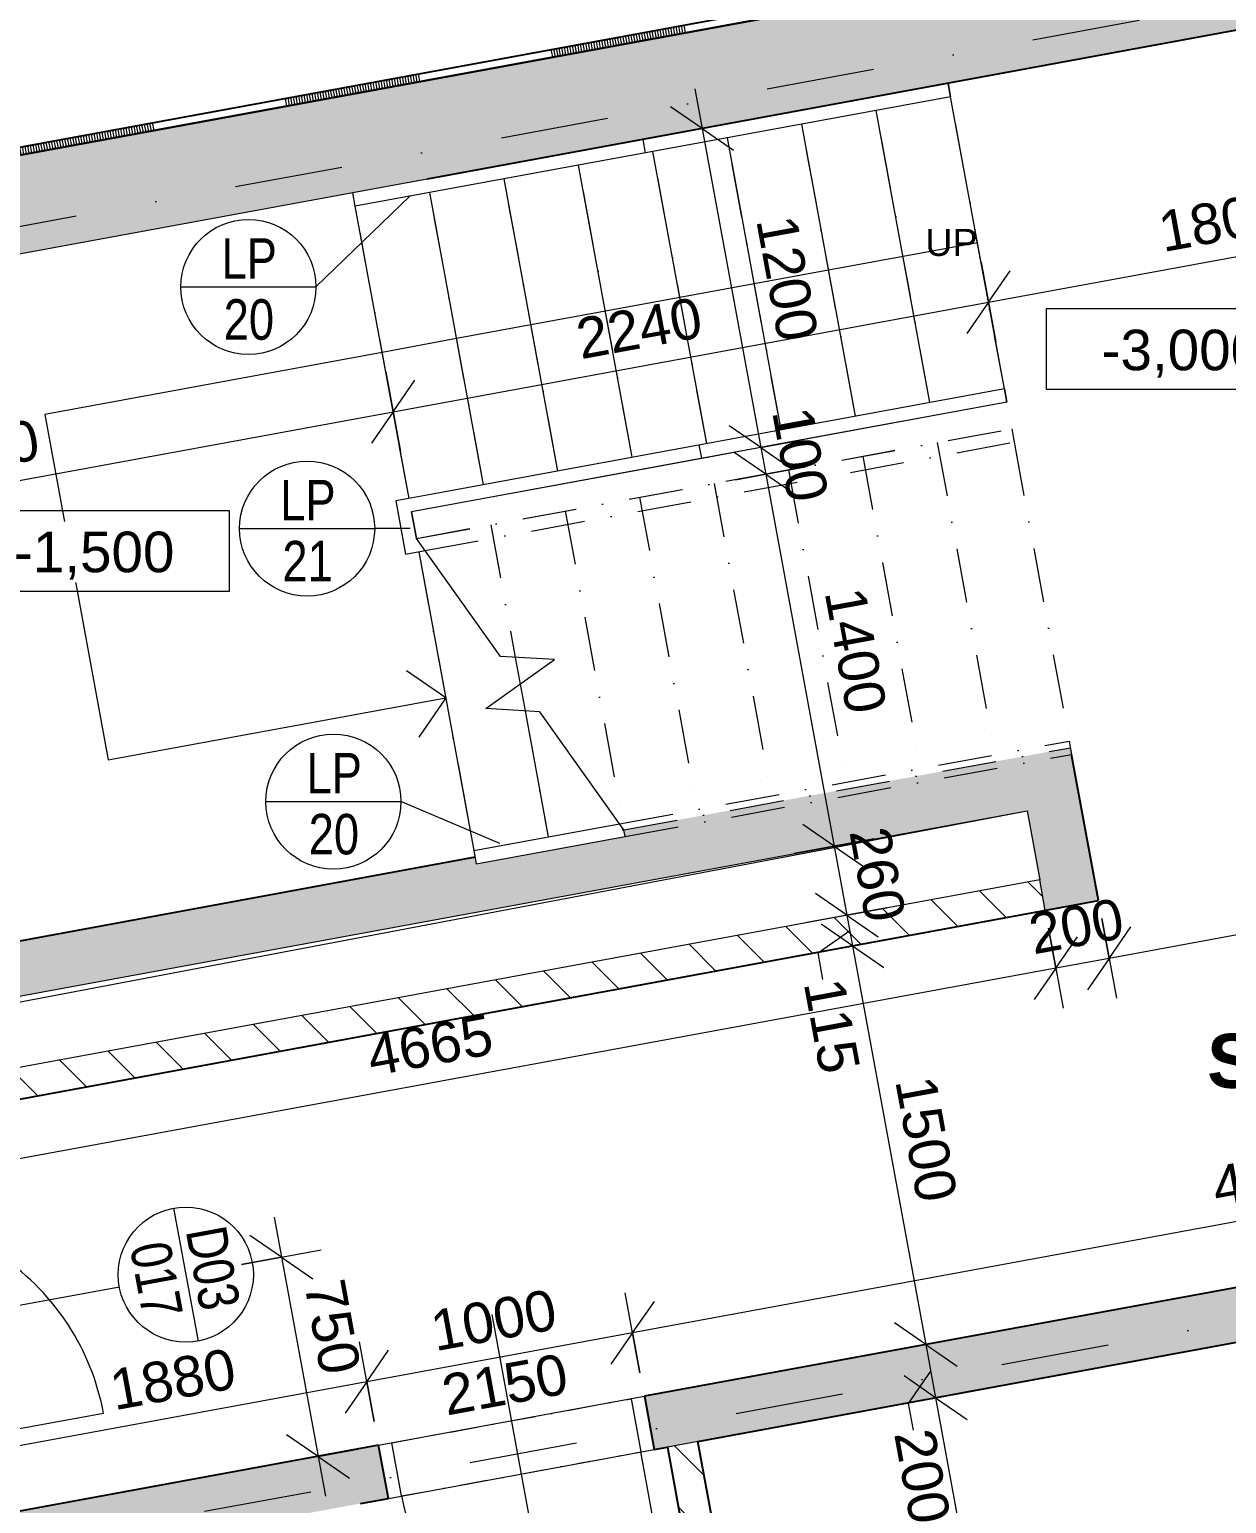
# Model space of a CAD drawing. Header units: millimetres. Extents: x -45523 to 44975, y -3459 to 74573.
# Drawn here: x 9174 to 13604, y 8802 to 14257 of the extents above; entities that cross this region are included whole.
import ezdxf

# ---------------------------------------------------------------- set-up
doc = ezdxf.new("R2010")
doc.units = ezdxf.units.MM
for name, pattern in [('HA_DashDot_10mm-S3mm', [1000, 400, -300, 0, -300]), ('HA_DashDot_2_2mm-S0_6mm', [220, 100, -60, 0, -60]), ('HA_DashDot_4mm-S1mm', [400, 200, -100, 0, -100])]:
    doc.linetypes.add(name, pattern=pattern)
for name, color, linetype, lineweight in [('A-____-____-DIMS', 9, 'Continuous', 5), ('A-____-____-DIMS-100', 9, 'Continuous', 5), ('A-AREA-____-IDEN', 9, 'Continuous', 9), ('A-DETL-GENF-OTLN', 9, 'Continuous', 9), ('A-DOOR-____-IDEN', 9, 'Continuous', 9), ('A-DOOR-____-MCUT', 9, 'HA_DashDot_2_2mm-S0_6mm', 9), ('A-DOOR-____-OTLN', 9, 'Continuous', 9), ('A-DOOR-FRAM-MCUT', 9, 'Continuous', 9), ('A-FLOR-HRAL-IDEN', 9, 'Continuous', 9), ('A-FLOR-HRAL-MBND', 9, 'HA_DashDot_4mm-S1mm', 9), ('A-FLOR-HRAL-OTLN', 9, 'Continuous', 9), ('A-GENM-____-OTLN', 9, 'Continuous', 9), ('A-WALL-____-MCUT', 9, 'Continuous', 9), ('A-WALL-____-PATT', 9, 'Continuous', 25), ('G-____-____-DIMS', 9, 'Continuous', 5), ('I-WALL-____-MCUT', 9, 'Continuous', 25), ('S-GRID-____-OTLN', 9, 'Continuous', 5), ('S-STRS-____-IDEN', 9, 'Continuous', 5), ('S-STRS-____-MBND', 9, 'HA_DashDot_4mm-S1mm', 9), ('S-STRS-____-OTLN', 9, 'Continuous', 9)]:
    doc.layers.add(name, color=color, linetype=linetype, lineweight=lineweight)
doc.styles.add('Arial', font='arial.ttf', dxfattribs={"height": 100})
doc.styles.add('Arial_2', font='arial.ttf', dxfattribs={"height": 150})
doc.styles.add('Arial_3', font='arial.ttf', dxfattribs={"width": 0.8, "height": 150})
doc.styles.add('Arial_B', font='arialbd.ttf', dxfattribs={"height": 200})
doc.dimstyles.new('Inner_Dimensions', dxfattribs={"dimscale": 304.8, "dimtxt": 153.03891, "dimasz": 0.656168, "dimexe": 0.492126, "dimexo": 0.0625, "dimgap": 0.065617, "dimtad": 1, "dimdec": 0, "dimzin": 0, "dimdsep": 46, "dimtxsty": 'Arial_2', "dimblk1": 'OBLIQUE', "dimblk2": 'OBLIQUE', "dimsah": 1, "dimcen": 0.09, "dimdle": 0.492126, "dimazin": 0, "dimtfac": 1, "dimtdec": 4, "dimtix": 1, "dimtmove": 0, "dimatfit": 3, "dimfxl": 0.492126, "dimfxlon": 1, "dimtvp": 1, "dimtolj": 1, "dimtzin": 0, "dimlwd": 9, "dimlwe": 9, "dimarcsym": 2})
doc.dimstyles.new('Inner_Dimensions_1', dxfattribs={"dimscale": 304.8, "dimtxt": 153.03891, "dimasz": 0.656168, "dimexe": 0.492126, "dimexo": 0.0625, "dimgap": 0.065617, "dimtad": 1, "dimdec": 0, "dimzin": 0, "dimdsep": 46, "dimtxsty": 'Arial_2', "dimblk1": 'OBLIQUE', "dimblk2": 'OBLIQUE', "dimsah": 1, "dimcen": 0.09, "dimdle": 0.492126, "dimazin": 0, "dimtfac": 1, "dimtdec": 4, "dimtix": 1, "dimtmove": 1, "dimatfit": 3, "dimfxl": 0.492126, "dimfxlon": 1, "dimtvp": 1, "dimtolj": 1, "dimtzin": 0, "dimlwd": 9, "dimlwe": 9, "dimarcsym": 2})
doc.dimstyles.new('Inner_Dimensions_2', dxfattribs={"dimscale": 304.8, "dimtxt": 153.03891, "dimasz": 0.656168, "dimexe": 0.492126, "dimexo": 0.0625, "dimgap": 0.065617, "dimtad": 1, "dimdec": 0, "dimzin": 0, "dimdsep": 46, "dimtxsty": 'Arial_2', "dimblk1": 'OBLIQUE', "dimblk2": 'OBLIQUE', "dimsah": 1, "dimcen": 0.09, "dimdle": 0.492126, "dimazin": 0, "dimtfac": 1, "dimtdec": 4, "dimtix": 1, "dimtmove": 2, "dimatfit": 3, "dimfxl": 0.492126, "dimfxlon": 1, "dimtvp": 1, "dimtolj": 1, "dimtzin": 0, "dimlwd": 9, "dimlwe": 9, "dimarcsym": 2})
doc.dimstyles.new('Inner_Dimensions_3', dxfattribs={"dimscale": 304.8, "dimtxt": 153.03891, "dimasz": 0.656168, "dimexe": 0.492126, "dimexo": 0.0625, "dimgap": 0.065617, "dimtad": 1, "dimdec": 0, "dimzin": 0, "dimdsep": 46, "dimtxsty": 'Arial_2', "dimblk1": 'OBLIQUE', "dimblk2": 'OBLIQUE', "dimsah": 1, "dimcen": 0.09, "dimdle": 0.492126, "dimazin": 0, "dimtfac": 1, "dimtdec": 4, "dimtix": 1, "dimtmove": 0, "dimatfit": 3, "dimfxl": 0.492126, "dimfxlon": 1, "dimtvp": 1, "dimtolj": 1, "dimtzin": 0, "dimlwd": 9, "dimlwe": 9, "dimarcsym": 2})
pattern_1 = [(135, (0, 0), (-106.066, -106.066), [])]

# ---------------------------------------------------------------- blocks, each defined once
blk = doc.blocks.new('HA_DR_Single_Swing_Solid - In_900x2100_SKLEP D03-2323124-1PP_GARAZ')
at = {"layer": 'A-DOOR-____-MCUT'}
for p, q in [((-450, 57.5), (450, 57.5)), ((-450, -57.5), (450, -57.5))]:
    blk.add_line(p, q, dxfattribs=at)
at = {"layer": 'A-DOOR-____-OTLN', "lineweight": 5}
blk.add_line((450, 957.5), (450, 57.5), dxfattribs=at)
at = {"layer": 'A-DOOR-____-OTLN'}
for p, q in [((-500, 57.5), (500, 57.5)), ((-500, -57.5), (500, -57.5))]:
    blk.add_line(p, q, dxfattribs=at)
at = {"layer": 'A-DOOR-____-OTLN', "lineweight": 5}
blk.add_arc((450, 57.5), 900, 90, 180, dxfattribs=at)
at = {"layer": 'A-DOOR-FRAM-MCUT'}
for p, q in [((-450, 57.5), (-450, -57.5)), ((450, -57.5), (450, 57.5))]:
    blk.add_line(p, q, dxfattribs=at)
blk = doc.blocks.new('HA_DR_Single_Swing_Solid - In_900x2100_SKLEP-V10-1PP_GARAZ')
at = {"layer": 'A-DOOR-____-MCUT'}
for p, q in [((-450, 100), (450, 100)), ((-450, -100), (450, -100))]:
    blk.add_line(p, q, dxfattribs=at)
at = {"layer": 'A-DOOR-____-OTLN'}
for p, q in [((-500, 100), (500, 100)), ((-500, -100), (500, -100))]:
    blk.add_line(p, q, dxfattribs=at)
at = {"layer": 'A-DOOR-____-OTLN', "lineweight": 5}
blk.add_line((450, -1000), (450, -100), dxfattribs=at)
blk.add_arc((450, -100), 900, 180, 270, dxfattribs=at)
at = {"layer": 'A-DOOR-FRAM-MCUT'}
for p, q in [((-450, -100), (-450, 100)), ((450, 100), (450, -100))]:
    blk.add_line(p, q, dxfattribs=at)
blk = doc.blocks.new('Top Rail Type - Top Rail_Internal_-1405265-1PP_GARAZ')
at = {"layer": 'A-FLOR-HRAL-OTLN'}
for p, q in [((12573.5, 14057.3), (12582.5, 14008.2)), ((11453.5, 13800.4), (11444.4, 13849.6))]:
    blk.add_line(p, q, dxfattribs=at)
blk = doc.blocks.new('Top Rail Type - Top Rail_Internal_-V15-1PP_GARAZ')
at = {"layer": 'A-FLOR-HRAL-OTLN'}
for p, q in [((12573.5, 14057.3), (10370.5, 13651.9)), ((12582.5, 14008.2), (12573.5, 14057.3)), ((12582.5, 14008.2), (10379.5, 13602.8)), ((10379.5, 13602.8), (10370.5, 13651.9))]:
    blk.add_line(p, q, dxfattribs=at)
blk = doc.blocks.new('Top Rail Type - Top Rail_Internal_-1405281-1PP_GARAZ')
at = {"layer": 'A-FLOR-HRAL-OTLN'}
for p, q in [((12781.5, 12927.1), (12790.5, 12877.9)), ((11661.5, 12670.2), (11652.4, 12719.4))]:
    blk.add_line(p, q, dxfattribs=at)
blk = doc.blocks.new('Top Rail Type - Top Rail_Internal_-V16-1PP_GARAZ')
at = {"layer": 'A-FLOR-HRAL-MBND'}
for p, q in [((10606.1, 12373.5), (12808.8, 12778.8)), ((12808.8, 12778.8), (12817.8, 12729.6)), ((10638.1, 12328.5), (12817.8, 12729.6))]:
    blk.add_line(p, q, dxfattribs=at)
at = {"layer": 'A-FLOR-HRAL-OTLN'}
for p, q in [((12781.5, 12927.1), (10651.8, 12535.2)), ((12790.5, 12877.9), (10660.9, 12486)), ((12790.5, 12877.9), (12781.5, 12927.1)), ((10651.8, 12535.2), (10528.9, 12512.6)), ((10528.9, 12512.6), (10565.2, 12315.1)), ((10660.9, 12486), (10587.1, 12472.5)), ((10587.1, 12472.5), (10605.4, 12373.3)), ((10565.2, 12315.1), (10638.1, 12328.5)), ((10605.4, 12373.3), (10606.1, 12373.5))]:
    blk.add_line(p, q, dxfattribs=at)
blk = doc.blocks.new('HA_GM_Shaft_Rectangle - Default-2321930-1PP_GARAZ')
at = {"layer": 'A-DETL-GENF-OTLN'}
for p, q in [((26, -26), (4580, 0)), ((0, -260), (26, -26))]:
    blk.add_line(p, q, dxfattribs=at)
at = {"layer": 'A-GENM-____-OTLN'}
for p, q in [((0, -260), (0, 0)), ((0, 0), (4580, 0)), ((4580, 0), (4580, -260)), ((4580, -260), (0, -260))]:
    blk.add_line(p, q, dxfattribs=at)
blk = doc.blocks.new('Top Rail Type - Top Rail_Internal_-2230223-1PP_GARAZ')
at = {"layer": 'A-FLOR-HRAL-MBND'}
for p, q in [((11357.4, 11317.4), (13021.3, 11623.6)), ((13021.3, 11623.6), (13030.4, 11574.4)), ((11377.9, 11270.3), (13030.4, 11574.4))]:
    blk.add_line(p, q, dxfattribs=at)
at = {"layer": 'A-FLOR-HRAL-OTLN'}
for p, q in [((10818.3, 11218.2), (11357.4, 11317.4)), ((11373.4, 11294.9), (11357.4, 11317.4)), ((11377.9, 11270.3), (11373.4, 11294.9)), ((10827.4, 11169), (11377.9, 11270.3)), ((10818.3, 11218.2), (10827.4, 11169))]:
    blk.add_line(p, q, dxfattribs=at)
blk = doc.blocks.new('HA_TAG_Door_TypeMark_wDimensions - Scale100_Left with Bouble-921058-1PP_GARAZ')
at = {"layer": 'A-DOOR-____-IDEN'}
for p, q in [((-2.5, 13.5), (2.5, 13.5)), ((0, -5), (0, 11))]:
    blk.add_line(p, q, dxfattribs=at)
blk.add_circle((0, 13.5), 2.5, dxfattribs=at)
blk = doc.blocks.new('HA_TAG_Door_TypeMark_wDimensions - Scale100_Right with Bouble-921054-1PP_GARAZ')
at = {"layer": 'A-DOOR-____-IDEN'}
for p, q in [((0, 5), (0, -11)), ((-2.5, -13.5), (2.5, -13.5))]:
    blk.add_line(p, q, dxfattribs=at)
blk.add_circle((0, -13.5), 2.5, dxfattribs=at)
blk = doc.blocks.new('DIMBLOCK316-1PP_GARAZ')
at = {"layer": 'A-____-____-DIMS-100', "lineweight": 9}
for p, q in [((10492.3, 12990.1), (10546.6, 12695.1)), ((10519.4, 12842.6), (10492.3, 12990.1)), ((10519.4, 12842.6), (10599.7, 12959)), ((8021.4, 12382.9), (10519.4, 12842.6)), ((10519.4, 12842.6), (10439.2, 12726.1)), ((7994.2, 12530.4), (8048.5, 12235.4)), ((8021.4, 12382.9), (7994.2, 12530.4)), ((8021.4, 12382.9), (8101.6, 12499.3)), ((8021.4, 12382.9), (7941.1, 12266.4))]:
    blk.add_line(p, q, dxfattribs=at)
at = {"layer": 'A-____-____-DIMS-100', "color": 0, "lineweight": 9, "insert": (8734.3, 12732.4), "char_height": 150, "width": 553.765, "attachment_point": 1, "rotation": 10.4271, "line_spacing_factor": 0.941778, "style": 'Arial_2'}
blk.add_mtext('2540', dxfattribs=at)
blk = doc.blocks.new('_Oblique')
at = {"color": 0, "linetype": 'ByBlock', "lineweight": -2}
blk.add_line((-0.5, -0.5), (0.5, 0.5), dxfattribs=at)
blk = doc.blocks.new('DIMBLOCK317-1PP_GARAZ')
at = {"layer": 'A-____-____-DIMS-100', "lineweight": 9}
for p, q in [((12695.3, 13395.5), (12749.6, 13100.5)), ((12722.4, 13248), (12695.3, 13395.5)), ((12722.4, 13248), (12802.7, 13364.4)), ((10519.4, 12842.6), (12722.4, 13248)), ((12722.4, 13248), (12642.2, 13131.6)), ((10492.3, 12990.1), (10546.6, 12695.1)), ((10519.4, 12842.6), (10492.3, 12990.1)), ((10519.4, 12842.6), (10599.7, 12959)), ((10519.4, 12842.6), (10439.2, 12726.1))]:
    blk.add_line(p, q, dxfattribs=at)
at = {"layer": 'A-____-____-DIMS-100', "color": 0, "lineweight": 9, "insert": (11187, 13183.8), "char_height": 150, "width": 553.765, "attachment_point": 1, "rotation": 10.4271, "line_spacing_factor": 0.941778, "style": 'Arial_2'}
blk.add_mtext('2240', dxfattribs=at)
blk = doc.blocks.new('DIMBLOCK318-1PP_GARAZ')
at = {"layer": 'A-____-____-DIMS-100', "lineweight": 9}
for p, q in [((14465.5, 13721.3), (14519.8, 13426.2)), ((14492.7, 13573.8), (14465.5, 13721.3)), ((14492.7, 13573.8), (14572.9, 13690.2)), ((12722.4, 13248), (14492.7, 13573.8)), ((14492.7, 13573.8), (14412.4, 13457.3)), ((12695.3, 13395.5), (12749.6, 13100.5)), ((12722.4, 13248), (12695.3, 13395.5)), ((12722.4, 13248), (12802.7, 13364.4)), ((12722.4, 13248), (12642.2, 13131.6))]:
    blk.add_line(p, q, dxfattribs=at)
at = {"layer": 'A-____-____-DIMS-100', "color": 0, "lineweight": 9, "insert": (13341.8, 13580.3), "char_height": 150, "width": 553.765, "attachment_point": 1, "rotation": 10.4271, "line_spacing_factor": 0.941778, "style": 'Arial_2'}
blk.add_mtext('1800', dxfattribs=at)
blk = doc.blocks.new('DIMBLOCK322-1PP_GARAZ')
at = {"layer": 'A-____-____-DIMS-100', "lineweight": 9}
for p, q in [((11635.8, 14037.7), (11880.1, 12710.4)), ((11662.9, 13890.2), (11546.5, 13970.4)), ((11810.5, 13917.3), (11515.4, 13863)), ((11662.9, 13890.2), (11810.5, 13917.3)), ((11662.9, 13890.2), (11779.4, 13809.9)), ((11880.1, 12710.4), (11763.6, 12790.7)), ((12027.6, 12737.5), (11732.5, 12683.3)), ((11880.1, 12710.4), (12027.6, 12737.5)), ((11880.1, 12710.4), (11996.5, 12630.2))]:
    blk.add_line(p, q, dxfattribs=at)
at = {"layer": 'A-____-____-DIMS-100', "color": 0, "lineweight": 9, "insert": (12010.1, 13578.8), "char_height": 150, "width": 553.765, "attachment_point": 1, "rotation": 280.4271, "line_spacing_factor": 0.941778, "style": 'Arial_2'}
blk.add_mtext('1200', dxfattribs=at)
blk = doc.blocks.new('DIMBLOCK323-1PP_GARAZ')
at = {"layer": 'A-____-____-DIMS-100', "lineweight": 9}
for p, q in [((11880.1, 12710.4), (11763.6, 12790.7)), ((12027.6, 12737.5), (11732.5, 12683.3)), ((11880.1, 12710.4), (12027.6, 12737.5)), ((11880.1, 12710.4), (11898.2, 12611.7)), ((11880.1, 12710.4), (11996.5, 12630.2)), ((11898.2, 12611.7), (11781.8, 12691.9)), ((12045.7, 12638.8), (11750.7, 12584.5)), ((11898.2, 12611.7), (12045.7, 12638.8)), ((11898.2, 12611.7), (12014.7, 12531.4))]:
    blk.add_line(p, q, dxfattribs=at)
at = {"layer": 'A-____-____-DIMS-100', "color": 0, "lineweight": 9, "insert": (12069, 12870.1), "char_height": 150, "width": 415.324, "attachment_point": 1, "rotation": 280.4271, "line_spacing_factor": 0.941778, "style": 'Arial_2'}
blk.add_mtext('100', dxfattribs=at)
blk = doc.blocks.new('DIMBLOCK324-1PP_GARAZ')
at = {"layer": 'A-____-____-DIMS-100', "lineweight": 9}
for p, q in [((11898.2, 12611.7), (11781.8, 12691.9)), ((12045.7, 12638.8), (11750.7, 12584.5)), ((11898.2, 12611.7), (12045.7, 12638.8)), ((11898.2, 12611.7), (12151.6, 11234.8)), ((11898.2, 12611.7), (12014.7, 12531.4)), ((12151.6, 11234.8), (12035.2, 11315)), ((12299.1, 11261.9), (12004.1, 11207.6)), ((12151.6, 11234.8), (12299.1, 11261.9)), ((12151.6, 11234.8), (12268, 11154.5))]:
    blk.add_line(p, q, dxfattribs=at)
at = {"layer": 'A-____-____-DIMS-100', "color": 0, "lineweight": 9, "insert": (12263.5, 12201.7), "char_height": 150, "width": 553.765, "attachment_point": 1, "rotation": 280.4271, "line_spacing_factor": 0.941778, "style": 'Arial_2'}
blk.add_mtext('1400', dxfattribs=at)
blk = doc.blocks.new('DIMBLOCK325-1PP_GARAZ')
at = {"layer": 'A-____-____-DIMS-100', "lineweight": 9}
for p, q in [((12151.6, 11234.8), (12035.2, 11315)), ((12299.1, 11261.9), (12004.1, 11207.6)), ((12151.6, 11234.8), (12299.1, 11261.9)), ((12151.6, 11234.8), (12198.7, 10979.1)), ((12151.6, 11234.8), (12268, 11154.5)), ((12198.7, 10979.1), (12082.2, 11059.3)), ((12346.2, 11006.2), (12051.1, 10951.9)), ((12198.7, 10979.1), (12346.2, 11006.2)), ((12198.7, 10979.1), (12315.1, 10898.8))]:
    blk.add_line(p, q, dxfattribs=at)
at = {"layer": 'A-____-____-DIMS-100', "color": 0, "lineweight": 9, "insert": (12355, 11316), "char_height": 150, "width": 415.324, "attachment_point": 1, "rotation": 280.4271, "line_spacing_factor": 0.941778, "style": 'Arial_2'}
blk.add_mtext('260', dxfattribs=at)
blk = doc.blocks.new('DIMBLOCK326-1PP_GARAZ')
at = {"layer": 'A-____-____-DIMS-100', "lineweight": 9}
for p, q in [((12198.7, 10979.1), (12082.2, 11059.3)), ((12346.2, 11006.2), (12051.1, 10951.9)), ((12198.7, 10979.1), (12346.2, 11006.2)), ((12198.7, 10979.1), (12219.5, 10866)), ((12198.7, 10979.1), (12315.1, 10898.8)), ((12092.2, 10839.7), (12209.1, 10922.5)), ((12219.5, 10866), (12103, 10946.2)), ((12367, 10893.1), (12071.9, 10838.8)), ((12219.5, 10866), (12367, 10893.1)), ((12219.5, 10866), (12335.9, 10785.7)), ((12110.3, 10741.4), (12092.2, 10839.7))]:
    blk.add_line(p, q, dxfattribs=at)
at = {"layer": 'A-____-____-DIMS-100', "color": 0, "lineweight": 9, "insert": (12186.1, 10755.3), "char_height": 150, "width": 415.324, "attachment_point": 1, "rotation": 280.4271, "line_spacing_factor": 0.941778, "style": 'Arial_2'}
blk.add_mtext('115', dxfattribs=at)
blk = doc.blocks.new('DIMBLOCK327-1PP_GARAZ')
at = {"layer": 'A-____-____-DIMS-100', "lineweight": 9}
for p, q in [((12219.5, 10866), (12103, 10946.2)), ((12367, 10893.1), (12071.9, 10838.8)), ((12219.5, 10866), (12367, 10893.1)), ((12219.5, 10866), (12490.9, 9390.7)), ((12219.5, 10866), (12335.9, 10785.7)), ((12490.9, 9390.7), (12374.5, 9471)), ((12638.5, 9417.9), (12343.4, 9363.6)), ((12490.9, 9390.7), (12638.5, 9417.9)), ((12490.9, 9390.7), (12607.4, 9310.5))]:
    blk.add_line(p, q, dxfattribs=at)
at = {"layer": 'A-____-____-DIMS-100', "color": 0, "lineweight": 9, "insert": (12524.6, 10394.1), "char_height": 150, "width": 553.765, "attachment_point": 1, "rotation": 280.4271, "line_spacing_factor": 0.941778, "style": 'Arial_2'}
blk.add_mtext('1500', dxfattribs=at)
blk = doc.blocks.new('DIMBLOCK328-1PP_GARAZ')
at = {"layer": 'A-____-____-DIMS-100', "lineweight": 9}
for p, q in [((12490.9, 9390.7), (12374.5, 9471)), ((12638.5, 9417.9), (12343.4, 9363.6)), ((12490.9, 9390.7), (12638.5, 9417.9)), ((12490.9, 9390.7), (12527.1, 9194)), ((12490.9, 9390.7), (12607.4, 9310.5)), ((12527.1, 9194), (12410.7, 9274.3)), ((12426.8, 9172.7), (12509, 9292.4)), ((12674.7, 9221.2), (12379.6, 9166.9)), ((12527.1, 9194), (12674.7, 9221.2)), ((12444.9, 9074.4), (12426.8, 9172.7)), ((12527.1, 9194), (12643.6, 9113.8))]:
    blk.add_line(p, q, dxfattribs=at)
at = {"layer": 'A-____-____-DIMS-100', "color": 0, "lineweight": 9, "insert": (12520.6, 9088.3), "char_height": 150, "width": 415.324, "attachment_point": 1, "rotation": 280.4271, "line_spacing_factor": 0.941778, "style": 'Arial_2'}
blk.add_mtext('200', dxfattribs=at)
blk = doc.blocks.new('DIMBLOCK329-1PP_GARAZ')
at = {"layer": 'A-____-____-DIMS-100', "lineweight": 9}
for p, q in [((12527.1, 9194), (12410.7, 9274.3)), ((12674.7, 9221.2), (12379.6, 9166.9)), ((12527.1, 9194), (12674.7, 9221.2)), ((12527.1, 9194), (12957.9, 6853.3)), ((12527.1, 9194), (12643.6, 9113.8)), ((12957.9, 6853.3), (12841.4, 6933.6)), ((13105.4, 6880.5), (12810.4, 6826.2)), ((12957.9, 6853.3), (13105.4, 6880.5)), ((12957.9, 6853.3), (13074.3, 6773.1))]:
    blk.add_line(p, q, dxfattribs=at)
at = {"layer": 'A-____-____-DIMS-100', "color": 0, "lineweight": 9, "insert": (12911.9, 8289.5), "char_height": 150, "width": 553.765, "attachment_point": 1, "rotation": 280.4271, "line_spacing_factor": 0.941778, "style": 'Arial_2'}
blk.add_mtext('2380', dxfattribs=at)
blk = doc.blocks.new('DIMBLOCK389-1PP_GARAZ')
at = {"layer": 'A-____-____-DIMS-100', "lineweight": 9}
for p, q in [((16232.5, 10169.7), (16178.2, 10464.8)), ((16205.4, 10317.2), (16285.6, 10433.7)), ((16205.4, 10317.2), (11405.9, 9434)), ((16205.4, 10317.2), (16125.1, 10200.8)), ((16205.4, 10317.2), (16232.5, 10169.7)), ((11433.1, 9286.5), (11378.8, 9581.5)), ((11405.9, 9434), (11486.2, 9550.5)), ((11405.9, 9434), (11325.7, 9317.6)), ((11405.9, 9434), (11433.1, 9286.5))]:
    blk.add_line(p, q, dxfattribs=at)
at = {"layer": 'A-____-____-DIMS-100', "color": 0, "lineweight": 9, "insert": (13539.9, 10045.1), "char_height": 150, "width": 553.765, "attachment_point": 1, "rotation": 10.4271, "line_spacing_factor": 0.941778, "style": 'Arial_2'}
blk.add_mtext('4880', dxfattribs=at)
blk = doc.blocks.new('DIMBLOCK390-1PP_GARAZ')
at = {"layer": 'A-____-____-DIMS-100', "lineweight": 9}
for p, q in [((11433.1, 9286.5), (11378.8, 9581.5)), ((11405.9, 9434), (11486.2, 9550.5)), ((10449.6, 9105.5), (10395.3, 9400.6)), ((11405.9, 9434), (10422.5, 9253)), ((11405.9, 9434), (11325.7, 9317.6)), ((11405.9, 9434), (11433.1, 9286.5)), ((10422.5, 9253), (10502.7, 9369.5)), ((10422.5, 9253), (10342.2, 9136.6)), ((10422.5, 9253), (10449.6, 9105.5))]:
    blk.add_line(p, q, dxfattribs=at)
at = {"layer": 'A-____-____-DIMS-100', "color": 0, "lineweight": 9, "insert": (10648.4, 9513), "char_height": 150, "width": 553.765, "attachment_point": 1, "rotation": 10.4271, "line_spacing_factor": 0.941778, "style": 'Arial_2'}
blk.add_mtext('1000', dxfattribs=at)
blk = doc.blocks.new('DIMBLOCK391-1PP_GARAZ')
at = {"layer": 'A-____-____-DIMS-100', "lineweight": 9}
for p, q in [((10449.6, 9105.5), (10395.3, 9400.6)), ((10422.5, 9253), (10502.7, 9369.5)), ((10422.5, 9253), (8426, 8885.6)), ((10422.5, 9253), (10342.2, 9136.6)), ((10422.5, 9253), (10449.6, 9105.5)), ((8600.7, 8765.3), (8546.4, 9060.3)), ((8573.5, 8912.8), (8653.8, 9029.2)), ((8573.5, 8912.8), (8493.3, 8796.3)), ((8573.5, 8912.8), (8600.7, 8765.3))]:
    blk.add_line(p, q, dxfattribs=at)
at = {"layer": 'A-____-____-DIMS-100', "color": 0, "lineweight": 9, "insert": (9461, 9294.5), "char_height": 150, "width": 553.765, "attachment_point": 1, "rotation": 10.4271, "line_spacing_factor": 0.941778, "style": 'Arial_2'}
blk.add_mtext('1880', dxfattribs=at)
blk = doc.blocks.new('Spot Elevations - Generic-448778-1PP_GARAZ')
at = {"layer": 'G-____-____-DIMS', "lineweight": 9}
for p, q in [((-5, 0), (-5, 3)), ((-5, 3), (5, 3)), ((5, 3), (5, 0)), ((5, 0), (-5, 0))]:
    blk.add_line(p, q, dxfattribs=at)
blk = doc.blocks.new('DIMBLOCK460-1PP_GARAZ')
at = {"layer": 'A-____-____-DIMS-100', "lineweight": 9}
for p, q in [((14912.4, 11292.9), (14966.7, 10997.9)), ((14939.6, 11145.4), (14912.4, 11292.9)), ((14939.6, 11145.4), (15019.8, 11261.8)), ((14939.6, 11145.4), (13169.3, 10819.6)), ((14939.6, 11145.4), (14859.3, 11029)), ((13142.1, 10967.1), (13196.4, 10672.1)), ((13169.3, 10819.6), (13142.1, 10967.1)), ((13169.3, 10819.6), (13249.5, 10936.1)), ((13169.3, 10819.6), (13089, 10703.2))]:
    blk.add_line(p, q, dxfattribs=at)
at = {"layer": 'A-____-____-DIMS-100', "color": 0, "lineweight": 9, "insert": (13788.6, 11151.9), "char_height": 150, "width": 553.765, "attachment_point": 1, "rotation": 10.4271, "line_spacing_factor": 0.941778, "style": 'Arial_2'}
blk.add_mtext('1800', dxfattribs=at)
blk = doc.blocks.new('DIMBLOCK461-1PP_GARAZ')
at = {"layer": 'A-____-____-DIMS-100', "lineweight": 9}
for p, q in [((13142.1, 10967.1), (13196.4, 10672.1)), ((13169.3, 10819.6), (13142.1, 10967.1)), ((12945.5, 10931), (12999.7, 10635.9)), ((12972.6, 10783.4), (12945.5, 10931)), ((13169.3, 10819.6), (13249.5, 10936.1)), ((12972.6, 10783.4), (13052.8, 10899.9)), ((13169.3, 10819.6), (12972.6, 10783.4)), ((13169.3, 10819.6), (13089, 10703.2)), ((12972.6, 10783.4), (12892.3, 10667))]:
    blk.add_line(p, q, dxfattribs=at)
at = {"layer": 'A-____-____-DIMS-100', "color": 0, "lineweight": 9, "insert": (12861.9, 10981.4), "char_height": 150, "width": 415.324, "attachment_point": 1, "rotation": 10.4271, "line_spacing_factor": 0.941778, "style": 'Arial_2'}
blk.add_mtext('200', dxfattribs=at)
blk = doc.blocks.new('DIMBLOCK462-1PP_GARAZ')
at = {"layer": 'A-____-____-DIMS-100', "lineweight": 9}
for p, q in [((12945.5, 10931), (12999.7, 10635.9)), ((12972.6, 10783.4), (12945.5, 10931)), ((12972.6, 10783.4), (13052.8, 10899.9)), ((12972.6, 10783.4), (8237.1, 9912)), ((12972.6, 10783.4), (12892.3, 10667)), ((8411.8, 9791.6), (8357.5, 10086.7)), ((8384.6, 9939.1), (8464.9, 10055.6)), ((8384.6, 9939.1), (8304.4, 9822.7)), ((8384.6, 9939.1), (8411.8, 9791.6))]:
    blk.add_line(p, q, dxfattribs=at)
at = {"layer": 'A-____-____-DIMS-100', "color": 0, "lineweight": 9, "insert": (10412.8, 10530.7), "char_height": 150, "width": 553.765, "attachment_point": 1, "rotation": 10.4271, "line_spacing_factor": 0.941778, "style": 'Arial_2'}
blk.add_mtext('4665', dxfattribs=at)
blk = doc.blocks.new('HA_TAG_GM_Railings - Generic-2229991-1PP_GARAZ')
at = {"layer": 'A-FLOR-HRAL-IDEN'}
blk.add_line((-2.5, 0), (2.5, 0), dxfattribs=at)
blk.add_circle((0, 0), 2.5, dxfattribs=at)
blk = doc.blocks.new('DIMBLOCK563-1PP_GARAZ')
at = {"layer": 'A-____-____-DIMS-100', "lineweight": 9}
for p, q in [((10078.8, 9862), (10268.9, 8829.3)), ((10106, 9714.4), (9989.5, 9794.7)), ((9958.5, 9687.3), (10253.5, 9741.6)), ((10106, 9714.4), (9958.5, 9687.3)), ((10106, 9714.4), (10222.4, 9634.2)), ((10241.7, 8976.8), (10125.3, 9057.1)), ((10389.2, 9004), (10094.2, 8949.7)), ((10241.7, 8976.8), (10389.2, 9004)), ((10241.7, 8976.8), (10358.2, 8896.6))]:
    blk.add_line(p, q, dxfattribs=at)
at = {"layer": 'A-____-____-DIMS-100', "color": 0, "lineweight": 9, "insert": (10337.7, 9641.9), "char_height": 150, "width": 415.324, "attachment_point": 1, "rotation": 280.4271, "line_spacing_factor": 0.941778, "style": 'Arial_2'}
blk.add_mtext('750', dxfattribs=at)

msp = doc.modelspace()

# ---------------------------------------------------------------- hatches: boundary and pattern name
at = {"layer": 'A-WALL-____-PATT', "lineweight": 5}
h = msp.add_hatch(dxfattribs=at)
h.set_pattern_fill('FP_6', color=256, angle=100.4271, style=0, pattern_type=2)
h.set_pattern_definition([(100.427, (12087.3, 14364.8), (-983.49, -180.98), []), (100.427, (12097.1, 14366.6), (-983.49, -180.98), []), (100.427, (12107, 14368.5), (-983.49, -180.98), []), (100.427, (12116.8, 14370.3), (-983.49, -180.98), []), (100.427, (12126.6, 14372.1), (-983.49, -180.98), []), (100.427, (12136.5, 14373.9), (-983.49, -180.98), []), (100.427, (12146.3, 14375.7), (-983.49, -180.98), []), (100.427, (12156.1, 14377.5), (-983.49, -180.98), []), (100.427, (12166, 14379.3), (-983.49, -180.98), []), (100.427, (12175.8, 14381.1), (-983.49, -180.98), []), (100.427, (12185.7, 14382.9), (-983.49, -180.98), []), (100.427, (12195.5, 14384.7), (-983.49, -180.98), []), (100.427, (12205.3, 14386.5), (-983.49, -180.98), []), (100.427, (12215.2, 14388.4), (-983.49, -180.98), []), (100.427, (12225, 14390.2), (-983.49, -180.98), []), (100.427, (12234.8, 14392), (-983.49, -180.98), []), (100.427, (12244.7, 14393.8), (-983.49, -180.98), []), (100.427, (12254.5, 14395.6), (-983.49, -180.98), []), (100.427, (12264.3, 14397.4), (-983.49, -180.98), []), (100.427, (12274.2, 14399.2), (-983.49, -180.98), []), (100.427, (12284, 14401), (-983.49, -180.98), []), (100.427, (12293.8, 14402.8), (-983.49, -180.98), []), (100.427, (12303.7, 14404.6), (-983.49, -180.98), []), (100.427, (12313.5, 14406.5), (-983.49, -180.98), []), (100.427, (12323.3, 14408.3), (-983.49, -180.98), []), (100.427, (12333.2, 14410.1), (-983.49, -180.98), []), (100.427, (12343, 14411.9), (-983.49, -180.98), []), (100.427, (12352.8, 14413.7), (-983.49, -180.98), []), (100.427, (12362.7, 14415.5), (-983.49, -180.98), []), (100.427, (12372.5, 14417.3), (-983.49, -180.98), []), (100.427, (12382.3, 14419.1), (-983.49, -180.98), []), (100.427, (12392.2, 14420.9), (-983.49, -180.98), []), (100.427, (12402, 14422.7), (-983.49, -180.98), []), (100.427, (12411.9, 14424.6), (-983.49, -180.98), []), (100.427, (12421.7, 14426.4), (-983.49, -180.98), []), (100.427, (12431.5, 14428.2), (-983.49, -180.98), []), (100.427, (12441.4, 14430), (-983.49, -180.98), []), (100.427, (12451.2, 14431.8), (-983.49, -180.98), []), (100.427, (12461, 14433.6), (-983.49, -180.98), []), (100.427, (12470.9, 14435.4), (-983.49, -180.98), []), (100.427, (12480.7, 14437.2), (-983.49, -180.98), []), (100.427, (12490.5, 14439), (-983.49, -180.98), []), (100.427, (12500.4, 14440.8), (-983.49, -180.98), []), (100.427, (12510.2, 14442.7), (-983.49, -180.98), []), (100.427, (12520, 14444.5), (-983.49, -180.98), []), (100.427, (12529.9, 14446.3), (-983.49, -180.98), []), (100.427, (12539.7, 14448.1), (-983.49, -180.98), []), (100.427, (12549.5, 14449.9), (-983.49, -180.98), []), (100.427, (12559.4, 14451.7), (-983.49, -180.98), []), (100.427, (12569.2, 14453.5), (-983.49, -180.98), []), (100.427, (12579, 14455.3), (-983.49, -180.98), [])])
h.paths.add_polyline_path([(6627, 13329.5), (17558.5, 15341.1), (17553, 15370.7), (6621.6, 13359)])
at = {"layer": 'A-WALL-____-PATT'}
msp.add_hatch(color=256, dxfattribs=at).paths.add_polyline_path([(7872.3, 13192.6), (16640.1, 14806.1), (16575, 15160.2), (7807.2, 13546.7), (7852.4, 13300.8)])
at = {"layer": 'A-WALL-____-PATT', "lineweight": 9}
for points in [[(8361, 10537.2), (13062.1, 11402.3), (13025.9, 11599), (11367.7, 11293.9), (11377.9, 11270.3), (10827.4, 11169), (10822.9, 11193.6), (8324.8, 10733.9)], [(12933.2, 10997.3), (13129.9, 11033.5), (13062.1, 11402.3), (12865.4, 11366.1), (12912.4, 11110.4)]]:
    msp.add_hatch(color=256, dxfattribs=at).paths.add_polyline_path(points)
at = {"layer": 'A-WALL-____-PATT', "lineweight": 5}
h = msp.add_hatch(dxfattribs=at)
h.set_pattern_fill('FP_2', color=256, style=0, pattern_type=2)
h.set_pattern_definition(pattern_1)
h.paths.add_polyline_path([(8428.9, 10168.4), (12933.2, 10997.3), (12912.4, 11110.4), (8408.1, 10281.5)])
at = {"layer": 'A-WALL-____-PATT', "lineweight": 9}
h = msp.add_hatch(color=256, dxfattribs=at)
h.paths.add_polyline_path([(6740.1, 8129.1), (10501.9, 8821.4), (10465.7, 9018.1), (6703.9, 8325.8)])
h.paths.add_polyline_path([(11485.4, 9002.3), (16284.8, 9885.5), (16248.6, 10082.2), (11449.2, 9199)])
h.paths.add_polyline_path([(17268.3, 10066.5), (21617.2, 10866.8), (21631.2, 11072.8), (17232.1, 10263.2)])
at = {"layer": 'A-WALL-____-PATT', "lineweight": 5}
h = msp.add_hatch(dxfattribs=at)
h.set_pattern_fill('FP_2', color=256, style=0, pattern_type=2)
h.set_pattern_definition(pattern_1)
h.paths.add_polyline_path([(12309.2, 4802.1), (12422.3, 4822.9), (12280.2, 5594.9), (12167.1, 5574.1)])
h.paths.add_polyline_path([(12004.2, 6459.2), (12117.3, 6480.1), (12060.3, 6789.9), (11947.2, 6769)])
h.paths.add_polyline_path([(11784.3, 7654.2), (11897.4, 7675), (11647.7, 9032.2), (11534.6, 9011.4)])

# ---------------------------------------------------------------- linework, layer by layer
at = {"layer": 'A-FLOR-HRAL-IDEN'}
for p, q in [((10582.9, 13641.5), (10234, 13304.1)), ((10582.9, 12410), (10451.2, 12410)), ((10914.6, 11245.3), (10548.6, 11399.7))]:
    msp.add_line(p, q, dxfattribs=at)
at = {"layer": 'A-WALL-____-MCUT', "lineweight": 25}
for p, q in [((7453.1, 13481.5), (22229.8, 16200.8)), ((16443.4, 14769.9), (10645.8, 13703))]:
    msp.add_line(p, q, dxfattribs=at)
at = {"layer": 'A-WALL-____-MCUT'}
for p, q in [((12933.2, 10997.3), (12912.4, 11110.4)), ((11647.7, 9032.2), (11534.6, 9011.4))]:
    msp.add_line(p, q, dxfattribs=at)
at = {"layer": 'I-WALL-____-MCUT'}
for p, q in [((6621.6, 13359), (17553, 15370.7)), ((17558.5, 15341.1), (7453.1, 13481.5)), ((13129.9, 11033.5), (13030.4, 11574.4)), ((11373.4, 11294.9), (11367.7, 11293.9)), ((10822.9, 11193.6), (8324.8, 10733.9)), ((8158.5, 10118.7), (13129.9, 11033.5)), ((16248.6, 10082.2), (11449.2, 9199)), ((11647.7, 9032.2), (14608, 9577)), ((11449.2, 9199), (11485.4, 9002.3)), ((10465.7, 9018.1), (8616.8, 8677.8)), ((10501.9, 8821.4), (10465.7, 9018.1)), ((11485.4, 9002.3), (11534.6, 9011.4)), ((11534.6, 9011.4), (11761.7, 7777.2)), ((11874.8, 7798), (11647.7, 9032.2)), ((10398.6, 8802.4), (10501.9, 8821.4))]:
    msp.add_line(p, q, dxfattribs=at)
at = {"layer": 'S-GRID-____-OTLN', "linetype": 'HA_DashDot_10mm-S3mm', "lineweight": 9}
for p, q in [((22132.8, 15918.6), (-3972, 11114.7)), ((23001.5, 11197.8), (-4917.8, 6060))]:
    msp.add_line(p, q, dxfattribs=at)
at = {"layer": 'S-STRS-____-MBND'}
for p, q in [((10605.9, 12373.8), (12808.7, 12779.2)), ((12808.7, 12779.2), (12808.8, 12778.9)), ((12533.3, 12728.5), (12750.5, 11548.3)), ((12533.3, 12728.5), (12750.5, 11548.3)), ((12817.8, 12729.6), (13021.3, 11623.7)), ((12257.9, 12677.9), (12475.1, 11497.7)), ((12257.9, 12677.9), (12475.1, 11497.7)), ((11982.6, 12627.2), (12199.7, 11447)), ((11982.6, 12627.2), (12199.7, 11447)), ((11707.2, 12576.5), (11924.4, 11396.3)), ((11707.2, 12576.5), (11924.4, 11396.3)), ((11431.8, 12525.8), (11649, 11345.6)), ((11431.8, 12525.8), (11649, 11345.6)), ((11156.4, 12475.2), (11373.6, 11295)), ((11156.4, 12475.2), (11373.6, 11295)), ((10881.1, 12424.5), (10971.5, 11933.2)), ((10881.1, 12424.5), (10971.5, 11933.2)), ((10989.6, 11834.4), (11007.8, 11735.6)), ((10989.6, 11834.4), (11007.8, 11735.6)), ((11373.4, 11294.9), (13025.9, 11599))]:
    msp.add_line(p, q, dxfattribs=at)
at = {"layer": 'S-STRS-____-MBND', "linetype": 'Continuous', "lineweight": 5}
for p, q in [((10917.2, 11936.2), (10605.9, 12373.8)), ((10862.3, 11743.8), (11117, 11925)), ((11117, 11925), (10917.2, 11936.2)), ((11062.1, 11732.5), (10862.3, 11743.8)), ((11357.4, 11317.4), (11062.1, 11732.5))]:
    msp.add_line(p, q, dxfattribs=at)
at = {"layer": 'S-STRS-____-OTLN'}
for p, q in [((12781.5, 12927.1), (12582.5, 14008.2)), ((12506.1, 12876.4), (12307.2, 13957.5)), ((11955.3, 12775.1), (11756.4, 13856.1)), ((12230.7, 12825.8), (12031.8, 13906.8)), ((11680, 12724.4), (11481, 13805.5)), ((11404.6, 12673.7), (11205.7, 13754.8)), ((10645.8, 13703), (10370.4, 13652.3)), ((11129.2, 12623.1), (10930.3, 13704.1)), ((10370.4, 13652.3), (7872.3, 13192.6)), ((10853.8, 12572.4), (10654.9, 13653.4)), ((10578.5, 12521.7), (10379.5, 13602.8)), ((12790.6, 12877.6), (12515.2, 12826.9)), ((12515.2, 12826.9), (12239.8, 12776.2)), ((12239.8, 12776.2), (11964.5, 12725.5)), ((11964.5, 12725.5), (11689.1, 12674.9)), ((11689.1, 12674.9), (11413.7, 12624.2)), ((11413.7, 12624.2), (11138.3, 12573.5)), ((11138.3, 12573.5), (10863, 12522.8)), ((10863, 12522.8), (10587.6, 12472.1)), ((10605.7, 12373.8), (10587.6, 12472.1)), ((10605.7, 12373.8), (10605.9, 12373.8)), ((10614.8, 12324.2), (10818.3, 11218.2)), ((10971.5, 11933.2), (10989.6, 11834.4)), ((11007.8, 11735.6), (11093.7, 11268.9))]:
    msp.add_line(p, q, dxfattribs=at)
at = {"layer": 'S-STRS-____-OTLN', "linetype": 'HA_DashDot_4mm-S1mm'}
for p, q in [((12781.5, 12927.1), (12582.5, 14008.2)), ((12506.1, 12876.4), (12307.2, 13957.5)), ((11955.3, 12775.1), (11756.4, 13856.1)), ((12230.7, 12825.8), (12031.8, 13906.8)), ((11680, 12724.4), (11481, 13805.5)), ((11404.6, 12673.7), (11205.7, 13754.8)), ((11129.2, 12623.1), (10930.3, 13704.1)), ((10853.8, 12572.4), (10654.9, 13653.4)), ((10578.5, 12521.7), (10379.5, 13602.8)), ((10614.8, 12324.2), (10818.3, 11218.2)), ((10971.5, 11933.2), (10989.6, 11834.4)), ((11007.8, 11735.6), (11093.7, 11268.9))]:
    msp.add_line(p, q, dxfattribs=at)
at = {"layer": 'S-STRS-____-OTLN', "lineweight": 5}
for p, q in [((12682, 13467.6), (12406.6, 13417)), ((12131.2, 13366.3), (11855.9, 13315.6)), ((12406.6, 13417), (12131.2, 13366.3)), ((11855.9, 13315.6), (11580.5, 13264.9)), ((11580.5, 13264.9), (11305.1, 13214.3)), ((11305.1, 13214.3), (11029.7, 13163.6)), ((11029.7, 13163.6), (10754.4, 13112.9)), ((10754.4, 13112.9), (10479, 13062.2)), ((10479, 13062.2), (9230, 12832.4)), ((9230, 12832.4), (9465.2, 11553.9)), ((10714.3, 11783.7), (10568.7, 11884)), ((9465.2, 11553.9), (10714.3, 11783.7)), ((10714.3, 11783.7), (10614, 11638.2))]:
    msp.add_line(p, q, dxfattribs=at)

# ---------------------------------------------------------------- block references
at = {"layer": 'A-DOOR-____-IDEN'}
for name, p, xscale, yscale, zscale, rotation in [('HA_TAG_Door_TypeMark_wDimensions - Scale100_Left with Bouble-921058-1PP_GARAZ', (8424.5, 9405), 99.99999999999993, 99.99999999999993, 99.99999999999993, 280.427088661082), ('HA_TAG_Door_TypeMark_wDimensions - Scale100_Right with Bouble-921054-1PP_GARAZ', (10975.5, 9010.2), 99.99999999999991, 99.99999999999991, 99.99999999999991, 10.42708866108227)]:
    msp.add_blockref(name, p, dxfattribs=dict(at, xscale=xscale, yscale=yscale, zscale=zscale, rotation=rotation))
at = {"layer": 'A-DOOR-____-OTLN'}
for name, p, rotation in [('HA_DR_Single_Swing_Solid - In_900x2100_SKLEP D03-2323124-1PP_GARAZ', (8424.5, 9405), 280.4270886610819), ('HA_DR_Single_Swing_Solid - In_900x2100_SKLEP-V10-1PP_GARAZ', (10975.5, 9010.2), 10.42708866108217)]:
    msp.add_blockref(name, p, dxfattribs=dict(at, rotation=rotation))
at = {"layer": 'A-FLOR-HRAL-IDEN', "xscale": 99.99999999999993, "yscale": 99.99999999999993, "zscale": 99.99999999999993}
for p in [(9984, 13304.1), (10201.2, 12410), (10298.6, 11399.7)]:
    msp.add_blockref('HA_TAG_GM_Railings - Generic-2229991-1PP_GARAZ', p, dxfattribs=at)
at = {"layer": 'A-FLOR-HRAL-OTLN'}
for name in ['Top Rail Type - Top Rail_Internal_-V15-1PP_GARAZ', 'Top Rail Type - Top Rail_Internal_-1405265-1PP_GARAZ', 'Top Rail Type - Top Rail_Internal_-V16-1PP_GARAZ', 'Top Rail Type - Top Rail_Internal_-1405281-1PP_GARAZ', 'Top Rail Type - Top Rail_Internal_-2230223-1PP_GARAZ']:
    msp.add_blockref(name, (0, 0), dxfattribs=at)
at = {"layer": 'A-GENM-____-OTLN', "rotation": 10.42708866108199}
msp.add_blockref('HA_GM_Shaft_Rectangle - Default-2321930-1PP_GARAZ', (8361, 10537.2), dxfattribs=at)
at = {"layer": 'G-____-____-DIMS', "lineweight": 9, "xscale": 99.99999999999993, "yscale": 99.99999999999993, "zscale": 99.99999999999993}
for p in [(13437.6, 12924.1), (9412.2, 12176.8)]:
    msp.add_blockref('Spot Elevations - Generic-448778-1PP_GARAZ', p, dxfattribs=at)

# ---------------------------------------------------------------- texts
at = {"layer": 'A-AREA-____-IDEN', "lineweight": 5, "insert": (13531.8, 10540.6), "char_height": 200, "width": 1058.227, "attachment_point": 1, "style": 'Arial_B'}
msp.add_mtext('S.A.01', dxfattribs=at)
at = {"layer": 'A-DOOR-____-IDEN', "lineweight": 5, "char_height": 150, "attachment_point": 1}
for s, insert, width, rotation, style in [('D03', (9899.1, 9838.6), 378.396, 280.4271, 'Arial_3'), ('017', (9692, 9781.1), 346.329, 280.4271, 'Arial_3'), ('2150', (10689.9, 9275.1), 577.215, 10.4271, 'Arial_2')]:
    msp.add_mtext(s, dxfattribs=dict(at, insert=insert, width=width, rotation=rotation, style=style))
at = {"layer": 'A-FLOR-HRAL-IDEN', "lineweight": 5, "char_height": 150, "attachment_point": 1, "style": 'Arial_3'}
for s, insert, width in [('LP', (9884.4, 13484.3), 250.126), ('20', (9892.4, 13258.8), 230.886), ('LP', (10101.6, 12590.2), 250.126), ('21', (10109.6, 12364.7), 230.886), ('LP', (10198.9, 11579.9), 250.126), ('20', (10206.9, 11354.4), 230.886)]:
    msp.add_mtext(s, dxfattribs=dict(at, insert=insert, width=width))
at = {"layer": 'S-STRS-____-IDEN', "insert": (12488.9, 13519), "char_height": 100, "width": 231.677, "attachment_point": 1, "line_spacing_factor": 0.941778, "style": 'Arial'}
msp.add_mtext('UP', dxfattribs=at)

# ---------------------------------------------------------------- dimensions: what is measured, and where the dimension line sits
at = {"layer": 'A-____-____-DIMS', "lineweight": 9}
for base, p1, p2, angle, dimstyle, override, picture, middle, turn in [((11880.1, 12710.4), (11810.5, 13917.3), (12027.6, 12737.5), 280.4271, 'Inner_Dimensions_2', {"dimpost": '<>', "dimfxl": 1199.6}, 'DIMBLOCK322-1PP_GARAZ', (11961.9, 13288.4), 280.4271), ((12722.4, 13248), (10492.3, 12990.1), (12695.3, 13395.5), 10.4271, 'Inner_Dimensions_2', {"dimpost": '<>', "dimfxl": 2240}, 'DIMBLOCK317-1PP_GARAZ', (11477.4, 13135.6), 10.4271), ((10519.4, 12842.6), (7994.2, 12530.4), (10492.3, 12990.1), 10.4271, 'Inner_Dimensions_2', {"dimpost": '<>', "dimfxl": 2540}, 'DIMBLOCK316-1PP_GARAZ', (9024.7, 12684.2), 10.4271), ((12151.6, 11234.8), (12045.7, 12638.8), (12299.1, 11261.9), 280.4271, 'Inner_Dimensions_2', {"dimpost": '<>', "dimfxl": 1400}, 'DIMBLOCK324-1PP_GARAZ', (12215.3, 11911.3), 280.4271), ((12219.5, 10866), (12346.2, 11006.2), (12367, 10893.1), 280.4271, 'Inner_Dimensions_1', {"dimpost": '<>', "dimfxl": 115}, 'DIMBLOCK326-1PP_GARAZ', (12125.3, 10533), 280.4271), ((10241.7, 8976.8), (9958.5, 9687.3), (10389.2, 9004), 280.4271, 'Inner_Dimensions_2', {"dimpost": '<>', "dimfxl": 807.774721}, 'DIMBLOCK563-1PP_GARAZ', (10276.9, 9419.6), 280.4271), ((12527.1, 9194), (12638.5, 9417.9), (12674.7, 9221.2), 280.4271, 'Inner_Dimensions_1', {"dimpost": '<>', "dimfxl": 200}, 'DIMBLOCK328-1PP_GARAZ', (12459.8, 8866), 280.4271), ((8573.5, 8912.8), (10449.6, 9105.5), (8600.7, 8765.3), 10.4271, 'Inner_Dimensions_2', {"dimpost": '<>', "dimfxl": 1880}, 'DIMBLOCK391-1PP_GARAZ', (9751.4, 9246.2), 10.4271)]:
    dim = msp.add_linear_dim(base=base, p1=p1, p2=p2, angle=angle, dimstyle=dimstyle, override=override, dxfattribs=at)
    dim.commit()
    dim.dimension.update_dxf_attribs({"geometry": picture, "text_midpoint": middle, "dimtype": 160, "text_rotation": turn})
for base, p1, p2, angle, dimstyle, override, picture, middle in [((14492.7, 13573.8), (12695.3, 13395.5), (14465.5, 13721.3), 10.4271, 'Inner_Dimensions', {"dimpost": '<>', "dimfxl": 1800}, 'DIMBLOCK318-1PP_GARAZ', (13590.1, 13505.9)), ((11898.2, 12611.7), (12027.6, 12737.5), (12045.7, 12638.8), 280.4271, 'Inner_Dimensions', {"dimpost": '<>', "dimfxl": 100.4}, 'DIMBLOCK323-1PP_GARAZ', (11984.1, 12678.5)), ((12198.7, 10979.1), (12299.1, 11261.9), (12346.2, 11006.2), 280.4271, 'Inner_Dimensions', {"dimpost": '<>', "dimfxl": 260}, 'DIMBLOCK325-1PP_GARAZ', (12270.1, 11124.4)), ((13169.3, 10819.6), (14912.4, 11292.9), (13142.1, 10967.1), 10.4271, 'Inner_Dimensions_3', {"dimpost": '<>', "dimfxl": 1800}, 'DIMBLOCK460-1PP_GARAZ', (14037, 11077.5)), ((12972.6, 10783.4), (13142.1, 10967.1), (12945.5, 10931), 10.4271, 'Inner_Dimensions_3', {"dimpost": '<>', "dimfxl": 200}, 'DIMBLOCK461-1PP_GARAZ', (13053.5, 10896.5)), ((8384.6, 9939.1), (12945.5, 10931), (8411.8, 9791.6), 10.4271, 'Inner_Dimensions_3', {"dimpost": '<>', "dimfxl": 4674.636349}, 'DIMBLOCK462-1PP_GARAZ', (10661.1, 10456.3)), ((12490.9, 9390.7), (12367, 10893.1), (12638.5, 9417.9), 280.4271, 'Inner_Dimensions', {"dimpost": '<>', "dimfxl": 1500}, 'DIMBLOCK327-1PP_GARAZ', (12450.2, 10145.8)), ((11405.9, 9434), (16232.5, 10169.7), (11433.1, 9286.5), 10.4271, 'Inner_Dimensions', {"dimpost": '<>', "dimfxl": 4880}, 'DIMBLOCK389-1PP_GARAZ', (13788.2, 9970.6)), ((10422.5, 9253), (11433.1, 9286.5), (10449.6, 9105.5), 10.4271, 'Inner_Dimensions', {"dimpost": '<>', "dimfxl": 1000}, 'DIMBLOCK390-1PP_GARAZ', (10896.7, 9438.5)), ((12957.9, 6853.3), (12674.7, 9221.2), (13105.4, 6880.5), 280.4271, 'Inner_Dimensions', {"dimpost": '<>', "dimfxl": 2380}, 'DIMBLOCK329-1PP_GARAZ', (12837.6, 8041.2))]:
    dim = msp.add_linear_dim(base=base, p1=p1, p2=p2, angle=angle, dimstyle=dimstyle, override=override, dxfattribs=at)
    dim.commit()
    dim.dimension.update_dxf_attribs({"geometry": picture, "text_midpoint": middle})

# ---------------------------------------------------------------- next in the draw order: texts
at = {"layer": 'G-____-____-DIMS', "lineweight": 9, "char_height": 150, "width": 710.695, "attachment_point": 1, "line_spacing_factor": 0.941778, "style": 'Arial_2', "bg_fill": 3, "box_fill_scale": 1.25, "bg_fill_color": 256, "bg_fill_true_color": 13158600, "bg_fill_transparency": 0}
for s, insert in [('-3,000', (13141.5, 13145.9)), ('-1,500', (9116.1, 12398.6))]:
    msp.add_mtext(s, dxfattribs=dict(at, insert=insert))

doc.saveas('drawing.dxf')
